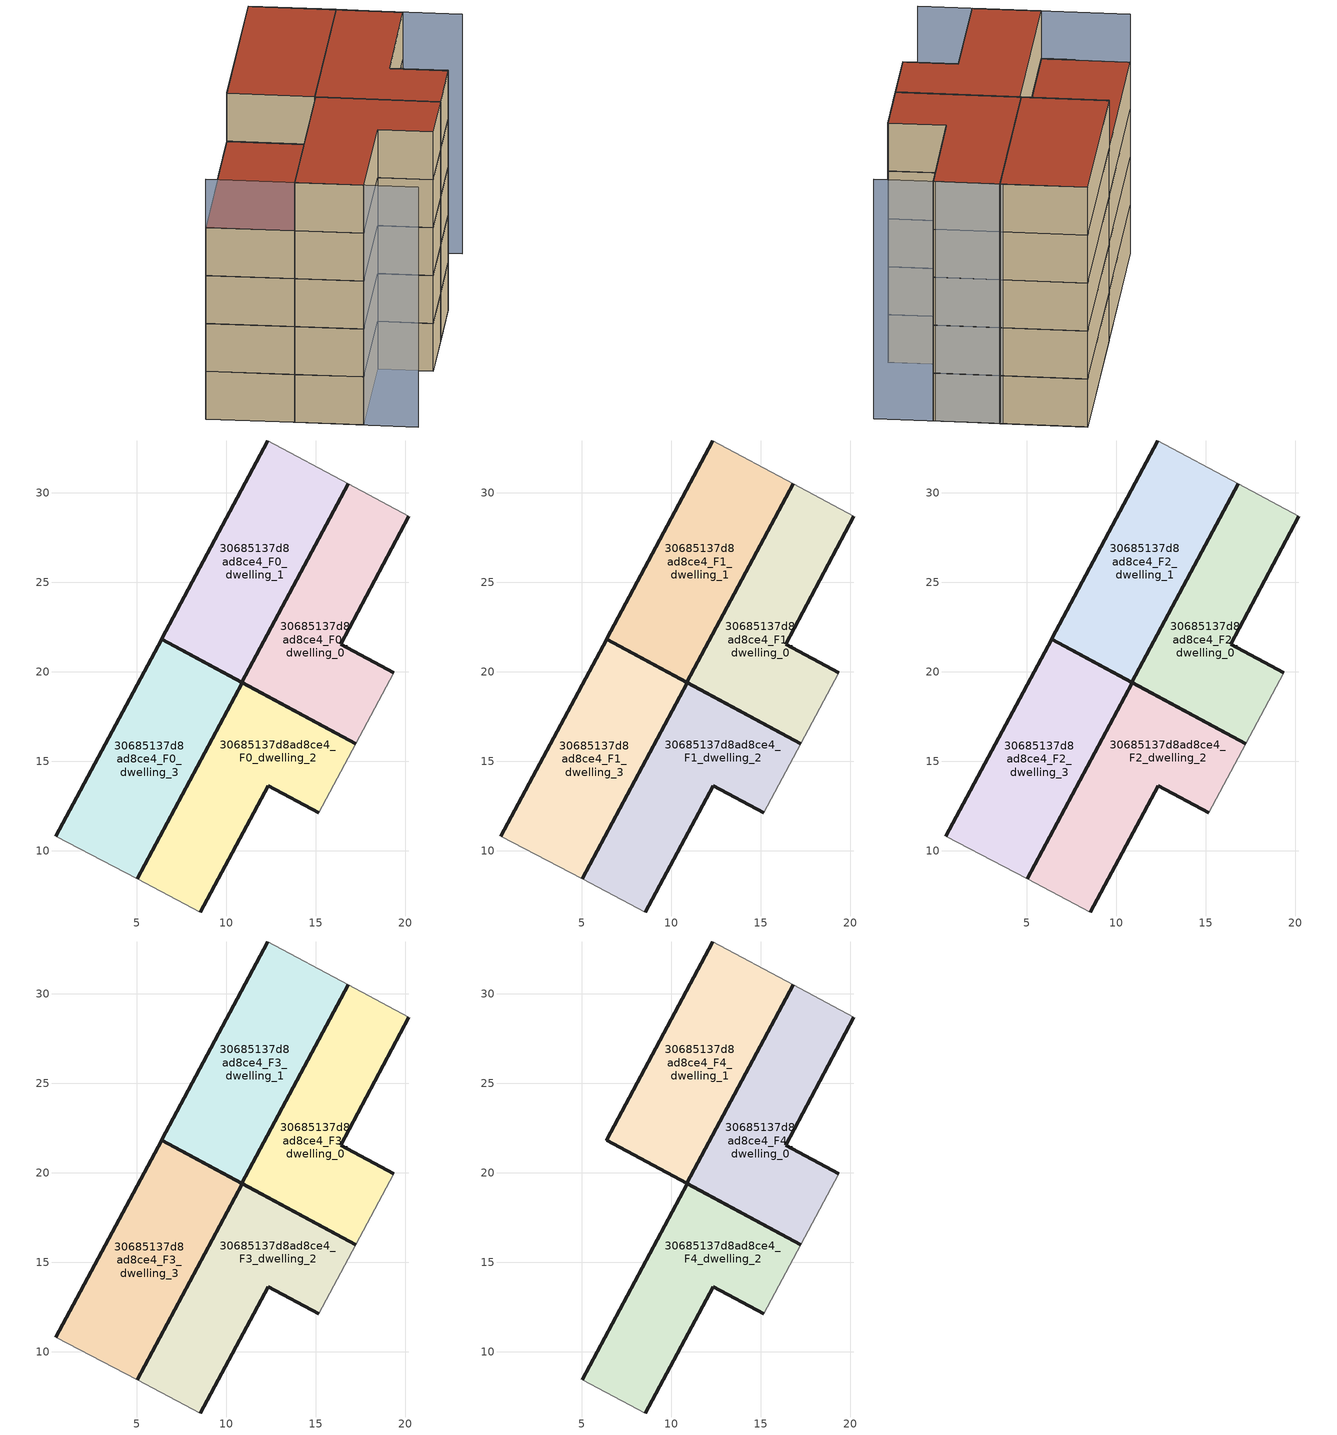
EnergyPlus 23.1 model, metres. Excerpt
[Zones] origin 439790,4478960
30685137d8ad8ce4_F0_dwelling_0
 floor ground (EU_floor_Construction): 17.24,15.99 19.37,19.96 16.4,21.54 20.19,28.68 16.8,30.5 10.86,19.42 z0
 wall outside (EU_wall_Construction): 20.19,28.68 16.4,21.54 19.37,19.96 / 17.24,15.99 10.86,19.42 16.8,30.5 z0:3
 wall adiabatic (EU_wall_Construction): 16.8,30.5 20.19,28.68 / 19.37,19.96 17.24,15.99 z0:3
30685137d8ad8ce4_F0_dwelling_1
 floor ground (EU_floor_Construction): 10.86,19.42 16.8,30.5 12.33,32.9 6.41,21.86 6.39,21.82 z0
 wall outside (EU_wall_Construction): 16.8,30.5 10.86,19.42 6.39,21.82 6.41,21.86 12.33,32.9 z0:3
 wall adiabatic (EU_wall_Construction): 12.33,32.9 16.8,30.5 z0:3
30685137d8ad8ce4_F0_dwelling_2
 floor ground (EU_floor_Construction): 15.17,12.13 17.24,15.99 10.9,19.4 5.01,8.45 8.56,6.59 12.35,13.64 z0
 wall outside (EU_wall_Construction): 15.17,12.13 12.35,13.64 8.56,6.59 / 5.01,8.45 10.9,19.4 17.24,15.99 z0:3
 wall adiabatic (EU_wall_Construction): 17.24,15.99 15.17,12.13 / 8.56,6.59 5.01,8.45 z0:3
30685137d8ad8ce4_F0_dwelling_3
 floor ground (EU_floor_Construction): 5.01,8.45 10.9,19.4 6.39,21.82 0.48,10.83 z0
 wall outside (EU_wall_Construction): 0.48,10.83 6.39,21.82 10.9,19.4 5.01,8.45 z0:3
 wall adiabatic (EU_wall_Construction): 5.01,8.45 0.48,10.83 z0:3
30685137d8ad8ce4_F1_dwelling_0
 floor to 30685137d8ad8ce4_F0_dwelling_0 (EU_floor_Construction): 17.24,15.99 19.37,19.96 16.4,21.54 20.19,28.68 16.8,30.5 10.86,19.42 z3
 wall outside (EU_wall_Construction): 20.19,28.68 16.4,21.54 19.37,19.96 / 17.24,15.99 10.86,19.42 16.8,30.5 z3:6
 wall adiabatic (EU_wall_Construction): 16.8,30.5 20.19,28.68 / 19.37,19.96 17.24,15.99 z3:6
30685137d8ad8ce4_F1_dwelling_1
 floor to 30685137d8ad8ce4_F0_dwelling_1 (EU_floor_Construction): 10.86,19.42 16.8,30.5 12.33,32.9 6.41,21.86 6.39,21.82 z3
 wall outside (EU_wall_Construction): 16.8,30.5 10.86,19.42 6.39,21.82 6.41,21.86 12.33,32.9 z3:6
 wall adiabatic (EU_wall_Construction): 12.33,32.9 16.8,30.5 z3:6
30685137d8ad8ce4_F1_dwelling_2
 floor to 30685137d8ad8ce4_F0_dwelling_2 (EU_floor_Construction): 15.17,12.13 17.24,15.99 10.9,19.4 5.01,8.45 8.56,6.59 12.35,13.64 z3
 wall outside (EU_wall_Construction): 15.17,12.13 12.35,13.64 8.56,6.59 / 5.01,8.45 10.9,19.4 17.24,15.99 z3:6
 wall adiabatic (EU_wall_Construction): 17.24,15.99 15.17,12.13 / 8.56,6.59 5.01,8.45 z3:6
30685137d8ad8ce4_F1_dwelling_3
 floor to 30685137d8ad8ce4_F0_dwelling_3 (EU_floor_Construction): 5.01,8.45 10.9,19.4 6.39,21.82 0.48,10.83 z3
 wall outside (EU_wall_Construction): 0.48,10.83 6.39,21.82 10.9,19.4 5.01,8.45 z3:6
 wall adiabatic (EU_wall_Construction): 5.01,8.45 0.48,10.83 z3:6
30685137d8ad8ce4_F2_dwelling_0
 floor to 30685137d8ad8ce4_F1_dwelling_0 (EU_floor_Construction): 17.24,15.99 19.37,19.96 16.4,21.54 20.19,28.68 16.8,30.5 10.86,19.42 z6
 wall outside (EU_wall_Construction): 20.19,28.68 16.4,21.54 19.37,19.96 / 17.24,15.99 10.86,19.42 16.8,30.5 z6:9
 wall adiabatic (EU_wall_Construction): 16.8,30.5 20.19,28.68 / 19.37,19.96 17.24,15.99 z6:9
30685137d8ad8ce4_F2_dwelling_1
 floor to 30685137d8ad8ce4_F1_dwelling_1 (EU_floor_Construction): 10.86,19.42 16.8,30.5 12.33,32.9 6.41,21.86 6.39,21.82 z6
 wall outside (EU_wall_Construction): 16.8,30.5 10.86,19.42 6.39,21.82 6.41,21.86 12.33,32.9 z6:9
 wall adiabatic (EU_wall_Construction): 12.33,32.9 16.8,30.5 z6:9
30685137d8ad8ce4_F2_dwelling_2
 floor to 30685137d8ad8ce4_F1_dwelling_2 (EU_floor_Construction): 15.17,12.13 17.24,15.99 10.9,19.4 5.01,8.45 8.56,6.59 12.35,13.64 z6
 wall outside (EU_wall_Construction): 15.17,12.13 12.35,13.64 8.56,6.59 / 5.01,8.45 10.9,19.4 17.24,15.99 z6:9
 wall adiabatic (EU_wall_Construction): 17.24,15.99 15.17,12.13 / 8.56,6.59 5.01,8.45 z6:9
30685137d8ad8ce4_F2_dwelling_3
 floor to 30685137d8ad8ce4_F1_dwelling_3 (EU_floor_Construction): 5.01,8.45 10.9,19.4 6.39,21.82 0.48,10.83 z6
 wall outside (EU_wall_Construction): 0.48,10.83 6.39,21.82 10.9,19.4 5.01,8.45 z6:9
 wall adiabatic (EU_wall_Construction): 5.01,8.45 0.48,10.83 z6:9
30685137d8ad8ce4_F3_dwelling_0
 floor to 30685137d8ad8ce4_F2_dwelling_0 (EU_floor_Construction): 17.24,15.99 19.37,19.96 16.4,21.54 20.19,28.68 16.8,30.5 10.86,19.42 z9
 wall outside (EU_wall_Construction): 20.19,28.68 16.4,21.54 19.37,19.96 / 17.24,15.99 10.86,19.42 16.8,30.5 z9:12
 wall adiabatic (EU_wall_Construction): 16.8,30.5 20.19,28.68 / 19.37,19.96 17.24,15.99 z9:12
30685137d8ad8ce4_F3_dwelling_1
 floor to 30685137d8ad8ce4_F2_dwelling_1 (EU_floor_Construction): 10.86,19.42 16.8,30.5 12.33,32.9 6.41,21.86 6.39,21.82 z9
 wall outside (EU_wall_Construction): 16.8,30.5 10.86,19.42 6.39,21.82 6.41,21.86 12.33,32.9 z9:12
 wall adiabatic (EU_wall_Construction): 12.33,32.9 16.8,30.5 z9:12
30685137d8ad8ce4_F3_dwelling_2
 floor to 30685137d8ad8ce4_F2_dwelling_2 (EU_floor_Construction): 15.17,12.13 17.24,15.99 10.9,19.4 5.01,8.45 8.56,6.59 12.35,13.64 z9
 wall outside (EU_wall_Construction): 15.17,12.13 12.35,13.64 8.56,6.59 / 5.01,8.45 10.9,19.4 17.24,15.99 z9:12
 wall adiabatic (EU_wall_Construction): 17.24,15.99 15.17,12.13 / 8.56,6.59 5.01,8.45 z9:12
30685137d8ad8ce4_F3_dwelling_3
 floor to 30685137d8ad8ce4_F2_dwelling_3 (EU_floor_Construction): 5.01,8.45 10.9,19.4 6.39,21.82 0.48,10.83 z9
 wall outside (EU_wall_Construction): 0.48,10.83 6.39,21.82 10.9,19.4 5.01,8.45 z9:12
 wall adiabatic (EU_wall_Construction): 5.01,8.45 0.48,10.83 z9:12
 roof outside (EU_roof_Construction): 10.9,19.4 5.01,8.45 0.48,10.83 6.39,21.82 z12
30685137d8ad8ce4_F4_dwelling_0
 floor to 30685137d8ad8ce4_F3_dwelling_0 (EU_floor_Construction): 17.24,15.99 19.37,19.96 16.4,21.54 20.19,28.68 16.8,30.5 10.86,19.42 z12
 wall outside (EU_wall_Construction): 20.19,28.68 16.4,21.54 19.37,19.96 / 17.24,15.99 10.86,19.42 16.8,30.5 z12:15
 wall adiabatic (EU_wall_Construction): 16.8,30.5 20.19,28.68 / 19.37,19.96 17.24,15.99 z12:15
 roof outside (EU_roof_Construction): 20.19,28.68 16.4,21.54 19.37,19.96 17.24,15.99 10.86,19.42 16.8,30.5 z15
30685137d8ad8ce4_F4_dwelling_1
 floor to 30685137d8ad8ce4_F3_dwelling_1 (EU_floor_Construction): 10.86,19.42 16.8,30.5 12.33,32.9 6.41,21.86 6.39,21.82 z12
 wall outside (EU_wall_Construction): 16.8,30.5 10.86,19.42 6.39,21.82 6.41,21.86 12.33,32.9 z12:15
 wall adiabatic (EU_wall_Construction): 12.33,32.9 16.8,30.5 z12:15
 roof outside (EU_roof_Construction): 16.8,30.5 10.86,19.42 6.39,21.82 6.41,21.86 12.33,32.9 z15
30685137d8ad8ce4_F4_dwelling_2
 floor to 30685137d8ad8ce4_F3_dwelling_2 (EU_floor_Construction): 15.17,12.13 17.24,15.99 10.9,19.4 5.01,8.45 8.56,6.59 12.35,13.64 z12
 wall outside (EU_wall_Construction): 5.01,8.45 10.9,19.4 17.24,15.99 / 15.17,12.13 12.35,13.64 8.56,6.59 z12:15
 wall adiabatic (EU_wall_Construction): 17.24,15.99 15.17,12.13 / 8.56,6.59 5.01,8.45 z12:15
 roof outside (EU_roof_Construction): 17.24,15.99 15.17,12.13 12.35,13.64 8.56,6.59 5.01,8.45 10.9,19.4 z15
shading: 0.51,10.9 11.33,5.1 / 23.22,27.06 12.33,32.9 z0:15
[Building]
EU S2 Campaign: North Axis=0; Terrain=City; Solar Distribution=FullExterior
[Site:Location]
Madrid: Latitude=40.5; Longitude=-3.5; Time Zone=1; Elevation=609
[SizingPeriod:WeatherFileDays]
AnnualSizingPeriod: Begin Month=1; Begin Day of Month=1; End Month=12; End Day of Month=31; Day of Week for Start Day=Monday; Use Weather File Daylight Saving Period=No; Use Weather File Rain and Snow Indicators=No
[MATERIAL]
EU_InternalMass_Material: Roughness=MediumRough; Thickness=0.1; Conductivity=1; Density=1800; Specific Heat=900; Thermal Absorptance=0.9; Solar Absorptance=0.7; Visible Absorptance=0.7
[MATERIAL:NOMASS] Roughness=MediumRough; Thermal Absorptance=0.9; Solar Absorptance=0.7; Visible Absorptance=0.7
Name | Thermal Resistance
EU_wall_NoMass | 0.459673
EU_roof_NoMass | 0.495815
EU_floor_NoMass | 0.788942
[CONSTRUCTION]
EU_wall_Construction: EU_wall_NoMass
EU_roof_Construction: EU_roof_NoMass
EU_floor_Construction: EU_floor_NoMass
EU_InternalMass_Construction: EU_InternalMass_Material
[ZONE] Type=1; Multiplier=1; Ceiling Height=autocalculate; Floor Area=autocalculate; Part of Total Floor Area=Yes
Name | Volume
30685137d8ad8ce4_F0_dwelling_0; 30685137d8ad8ce4_F0_dwelling_3 | 191.297
30685137d8ad8ce4_F1_dwelling_0; 30685137d8ad8ce4_F2_dwelling_0; 30685137d8ad8ce4_F3_dwelling_0; 30685137d8ad8ce4_F4_dwelling_0 | 191.295
30685137d8ad8ce4_F0_dwelling_1 | 191.338
30685137d8ad8ce4_F1_dwelling_1; 30685137d8ad8ce4_F2_dwelling_1; 30685137d8ad8ce4_F3_dwelling_1; 30685137d8ad8ce4_F4_dwelling_1 | 191.337
30685137d8ad8ce4_F0_dwelling_2 | 191.311
30685137d8ad8ce4_F1_dwelling_2; 30685137d8ad8ce4_F2_dwelling_2; 30685137d8ad8ce4_F3_dwelling_2; 30685137d8ad8ce4_F4_dwelling_2 | 191.31
30685137d8ad8ce4_F1_dwelling_3; 30685137d8ad8ce4_F2_dwelling_3; 30685137d8ad8ce4_F3_dwelling_3 | 191.296
[INTERNALMASS] Construction=EU_InternalMass_Construction
Name | Zone or ZoneList | Surface Area
30685137d8ad8ce4_F0_dwelling_0_EU_InternalMass | 30685137d8ad8ce4_F0_dwelling_0 | 63.7653
30685137d8ad8ce4_F0_dwelling_1_EU_InternalMass | 30685137d8ad8ce4_F0_dwelling_1 | 63.7791
30685137d8ad8ce4_F0_dwelling_2_EU_InternalMass | 30685137d8ad8ce4_F0_dwelling_2 | 63.7703
30685137d8ad8ce4_F0_dwelling_3_EU_InternalMass | 30685137d8ad8ce4_F0_dwelling_3 | 63.7653
30685137d8ad8ce4_F1_dwelling_0_EU_InternalMass | 30685137d8ad8ce4_F1_dwelling_0 | 63.7653
30685137d8ad8ce4_F1_dwelling_1_EU_InternalMass | 30685137d8ad8ce4_F1_dwelling_1 | 63.7791
30685137d8ad8ce4_F1_dwelling_2_EU_InternalMass | 30685137d8ad8ce4_F1_dwelling_2 | 63.7703
30685137d8ad8ce4_F1_dwelling_3_EU_InternalMass | 30685137d8ad8ce4_F1_dwelling_3 | 63.7653
30685137d8ad8ce4_F2_dwelling_0_EU_InternalMass | 30685137d8ad8ce4_F2_dwelling_0 | 63.7653
30685137d8ad8ce4_F2_dwelling_1_EU_InternalMass | 30685137d8ad8ce4_F2_dwelling_1 | 63.7791
30685137d8ad8ce4_F2_dwelling_2_EU_InternalMass | 30685137d8ad8ce4_F2_dwelling_2 | 63.7703
30685137d8ad8ce4_F2_dwelling_3_EU_InternalMass | 30685137d8ad8ce4_F2_dwelling_3 | 63.7653
30685137d8ad8ce4_F3_dwelling_0_EU_InternalMass | 30685137d8ad8ce4_F3_dwelling_0 | 63.7653
30685137d8ad8ce4_F3_dwelling_1_EU_InternalMass | 30685137d8ad8ce4_F3_dwelling_1 | 63.7791
30685137d8ad8ce4_F3_dwelling_2_EU_InternalMass | 30685137d8ad8ce4_F3_dwelling_2 | 63.7703
30685137d8ad8ce4_F3_dwelling_3_EU_InternalMass | 30685137d8ad8ce4_F3_dwelling_3 | 63.7653
30685137d8ad8ce4_F4_dwelling_0_EU_InternalMass | 30685137d8ad8ce4_F4_dwelling_0 | 63.7653
30685137d8ad8ce4_F4_dwelling_1_EU_InternalMass | 30685137d8ad8ce4_F4_dwelling_1 | 63.7791
30685137d8ad8ce4_F4_dwelling_2_EU_InternalMass | 30685137d8ad8ce4_F4_dwelling_2 | 127.538
[OTHEREQUIPMENT] Fuel Type=Electricity; Design Level Calculation Method=Watts/Area; Power per Zone Floor Area=1; Fraction Latent=0; Fraction Radiant=0; Fraction Lost=0; Carbon Dioxide Generation Rate=0; EndUse Subcategory=EU_Step8_InternalGains
Name | Zone or ZoneList or Space or SpaceList | Schedule
EU_Step8_InternalGain_30685137d8ad8ce4_F0_dwelling_0_f000 | 30685137d8ad8ce4_F0_dwelling_0 | EU_Step8_GainSchedule_30685137d8ad8ce4_F0_dwelling_0_f000
EU_Step8_InternalGain_30685137d8ad8ce4_F0_dwelling_1_f000 | 30685137d8ad8ce4_F0_dwelling_1 | EU_Step8_GainSchedule_30685137d8ad8ce4_F0_dwelling_1_f000
EU_Step8_InternalGain_30685137d8ad8ce4_F0_dwelling_2_f000 | 30685137d8ad8ce4_F0_dwelling_2 | EU_Step8_GainSchedule_30685137d8ad8ce4_F0_dwelling_2_f000
EU_Step8_InternalGain_30685137d8ad8ce4_F0_dwelling_3_f000 | 30685137d8ad8ce4_F0_dwelling_3 | EU_Step8_GainSchedule_30685137d8ad8ce4_F0_dwelling_3_f000
EU_Step8_InternalGain_30685137d8ad8ce4_F1_dwelling_0_f000 | 30685137d8ad8ce4_F1_dwelling_0 | EU_Step8_GainSchedule_30685137d8ad8ce4_F1_dwelling_0_f000
EU_Step8_InternalGain_30685137d8ad8ce4_F1_dwelling_1_f000 | 30685137d8ad8ce4_F1_dwelling_1 | EU_Step8_GainSchedule_30685137d8ad8ce4_F1_dwelling_1_f000
EU_Step8_InternalGain_30685137d8ad8ce4_F1_dwelling_2_f000 | 30685137d8ad8ce4_F1_dwelling_2 | EU_Step8_GainSchedule_30685137d8ad8ce4_F1_dwelling_2_f000
EU_Step8_InternalGain_30685137d8ad8ce4_F1_dwelling_3_f000 | 30685137d8ad8ce4_F1_dwelling_3 | EU_Step8_GainSchedule_30685137d8ad8ce4_F1_dwelling_3_f000
EU_Step8_InternalGain_30685137d8ad8ce4_F2_dwelling_0_f000 | 30685137d8ad8ce4_F2_dwelling_0 | EU_Step8_GainSchedule_30685137d8ad8ce4_F2_dwelling_0_f000
EU_Step8_InternalGain_30685137d8ad8ce4_F2_dwelling_1_f000 | 30685137d8ad8ce4_F2_dwelling_1 | EU_Step8_GainSchedule_30685137d8ad8ce4_F2_dwelling_1_f000
EU_Step8_InternalGain_30685137d8ad8ce4_F2_dwelling_2_f000 | 30685137d8ad8ce4_F2_dwelling_2 | EU_Step8_GainSchedule_30685137d8ad8ce4_F2_dwelling_2_f000
EU_Step8_InternalGain_30685137d8ad8ce4_F2_dwelling_3_f000 | 30685137d8ad8ce4_F2_dwelling_3 | EU_Step8_GainSchedule_30685137d8ad8ce4_F2_dwelling_3_f000
EU_Step8_InternalGain_30685137d8ad8ce4_F3_dwelling_0_f000 | 30685137d8ad8ce4_F3_dwelling_0 | EU_Step8_GainSchedule_30685137d8ad8ce4_F3_dwelling_0_f000
EU_Step8_InternalGain_30685137d8ad8ce4_F3_dwelling_1_f000 | 30685137d8ad8ce4_F3_dwelling_1 | EU_Step8_GainSchedule_30685137d8ad8ce4_F3_dwelling_1_f000
EU_Step8_InternalGain_30685137d8ad8ce4_F3_dwelling_2_f000 | 30685137d8ad8ce4_F3_dwelling_2 | EU_Step8_GainSchedule_30685137d8ad8ce4_F3_dwelling_2_f000
EU_Step8_InternalGain_30685137d8ad8ce4_F3_dwelling_3_f000 | 30685137d8ad8ce4_F3_dwelling_3 | EU_Step8_GainSchedule_30685137d8ad8ce4_F3_dwelling_3_f000
EU_Step8_InternalGain_30685137d8ad8ce4_F4_dwelling_0_f000 | 30685137d8ad8ce4_F4_dwelling_0 | EU_Step8_GainSchedule_30685137d8ad8ce4_F4_dwelling_0_f000
EU_Step8_InternalGain_30685137d8ad8ce4_F4_dwelling_1_f000 | 30685137d8ad8ce4_F4_dwelling_1 | EU_Step8_GainSchedule_30685137d8ad8ce4_F4_dwelling_1_f000
EU_Step8_InternalGain_30685137d8ad8ce4_F4_dwelling_2_f000 | 30685137d8ad8ce4_F4_dwelling_2 | EU_Step8_GainSchedule_30685137d8ad8ce4_F4_dwelling_2_f000
[ZONEVENTILATION:DESIGNFLOWRATE] Schedule=EU_AlwaysOn; Design Flow Rate Calculation Method=AirChanges/Hour; Air Changes per Hour=0.719161; Ventilation Type=Natural; Fan Pressure Rise=0; Fan Total Efficiency=1; Constant Term Coefficient=1; Temperature Term Coefficient=0; Velocity Term Coefficient=0; Velocity Squared Term Coefficient=0; Minimum Indoor Temperature=-100; Maximum Indoor Temperature=100; Delta Temperature=-100; Minimum Outdoor Temperature=-100; Maximum Outdoor Temperature=100; Maximum Wind Speed=40
Name | Zone or ZoneList or Space or SpaceList
EU_ConstantAir_30685137d8ad8ce4_F0_dwelling_0 | 30685137d8ad8ce4_F0_dwelling_0
EU_ConstantAir_30685137d8ad8ce4_F0_dwelling_1 | 30685137d8ad8ce4_F0_dwelling_1
EU_ConstantAir_30685137d8ad8ce4_F0_dwelling_2 | 30685137d8ad8ce4_F0_dwelling_2
EU_ConstantAir_30685137d8ad8ce4_F0_dwelling_3 | 30685137d8ad8ce4_F0_dwelling_3
EU_ConstantAir_30685137d8ad8ce4_F1_dwelling_0 | 30685137d8ad8ce4_F1_dwelling_0
EU_ConstantAir_30685137d8ad8ce4_F1_dwelling_1 | 30685137d8ad8ce4_F1_dwelling_1
EU_ConstantAir_30685137d8ad8ce4_F1_dwelling_2 | 30685137d8ad8ce4_F1_dwelling_2
EU_ConstantAir_30685137d8ad8ce4_F1_dwelling_3 | 30685137d8ad8ce4_F1_dwelling_3
EU_ConstantAir_30685137d8ad8ce4_F2_dwelling_0 | 30685137d8ad8ce4_F2_dwelling_0
EU_ConstantAir_30685137d8ad8ce4_F2_dwelling_1 | 30685137d8ad8ce4_F2_dwelling_1
EU_ConstantAir_30685137d8ad8ce4_F2_dwelling_2 | 30685137d8ad8ce4_F2_dwelling_2
EU_ConstantAir_30685137d8ad8ce4_F2_dwelling_3 | 30685137d8ad8ce4_F2_dwelling_3
EU_ConstantAir_30685137d8ad8ce4_F3_dwelling_0 | 30685137d8ad8ce4_F3_dwelling_0
EU_ConstantAir_30685137d8ad8ce4_F3_dwelling_1 | 30685137d8ad8ce4_F3_dwelling_1
EU_ConstantAir_30685137d8ad8ce4_F3_dwelling_2 | 30685137d8ad8ce4_F3_dwelling_2
EU_ConstantAir_30685137d8ad8ce4_F3_dwelling_3 | 30685137d8ad8ce4_F3_dwelling_3
EU_ConstantAir_30685137d8ad8ce4_F4_dwelling_0 | 30685137d8ad8ce4_F4_dwelling_0
EU_ConstantAir_30685137d8ad8ce4_F4_dwelling_1 | 30685137d8ad8ce4_F4_dwelling_1
EU_ConstantAir_30685137d8ad8ce4_F4_dwelling_2 | 30685137d8ad8ce4_F4_dwelling_2
[HVACTEMPLATE:THERMOSTAT] Constant Heating Setpoint=20; Constant Cooling Setpoint=50
EU_HeatOnly_30685137d8ad8ce4_F0_dwelling_0; EU_HeatOnly_30685137d8ad8ce4_F0_dwelling_1; EU_HeatOnly_30685137d8ad8ce4_F0_dwelling_2; EU_HeatOnly_30685137d8ad8ce4_F0_dwelling_3; EU_HeatOnly_30685137d8ad8ce4_F1_dwelling_0; EU_HeatOnly_30685137d8ad8ce4_F1_dwelling_1; EU_HeatOnly_30685137d8ad8ce4_F1_dwelling_2; EU_HeatOnly_30685137d8ad8ce4_F1_dwelling_3; EU_HeatOnly_30685137d8ad8ce4_F2_dwelling_0; EU_HeatOnly_30685137d8ad8ce4_F2_dwelling_1; EU_HeatOnly_30685137d8ad8ce4_F2_dwelling_2; EU_HeatOnly_30685137d8ad8ce4_F2_dwelling_3; EU_HeatOnly_30685137d8ad8ce4_F3_dwelling_0; EU_HeatOnly_30685137d8ad8ce4_F3_dwelling_1; EU_HeatOnly_30685137d8ad8ce4_F3_dwelling_2; EU_HeatOnly_30685137d8ad8ce4_F3_dwelling_3; EU_HeatOnly_30685137d8ad8ce4_F4_dwelling_0; EU_HeatOnly_30685137d8ad8ce4_F4_dwelling_1; EU_HeatOnly_30685137d8ad8ce4_F4_dwelling_2
[HVACTEMPLATE:ZONE:IDEALLOADSAIRSYSTEM] System Availability Schedule=EU_AlwaysOn; Maximum Heating Supply Air Temperature=50; Minimum Cooling Supply Air Temperature=13; Maximum Heating Supply Air Humidity Ratio=0.0156; Minimum Cooling Supply Air Humidity Ratio=0.0077; Heating Limit=NoLimit; Cooling Limit=NoLimit; Heating Availability Schedule=EU_AlwaysOn; Cooling Availability Schedule=EU_CoolingOff; Dehumidification Control Type=ConstantSensibleHeatRatio; Cooling Sensible Heat Ratio=0.7; Dehumidification Setpoint=60; Humidification Control Type=None; Humidification Setpoint=30; Outdoor Air Method=None; Outdoor Air Flow Rate per Person=0.00944; Outdoor Air Flow Rate per Zone Floor Area=0; Outdoor Air Flow Rate per Zone=0; Demand Controlled Ventilation Type=None; Outdoor Air Economizer Type=NoEconomizer; Heat Recovery Type=None; Sensible Heat Recovery Effectiveness=0.7; Latent Heat Recovery Effectiveness=0.65
Name | Template Thermostat
30685137d8ad8ce4_F0_dwelling_0 | EU_HeatOnly_30685137d8ad8ce4_F0_dwelling_0
30685137d8ad8ce4_F0_dwelling_1 | EU_HeatOnly_30685137d8ad8ce4_F0_dwelling_1
30685137d8ad8ce4_F0_dwelling_2 | EU_HeatOnly_30685137d8ad8ce4_F0_dwelling_2
30685137d8ad8ce4_F0_dwelling_3 | EU_HeatOnly_30685137d8ad8ce4_F0_dwelling_3
30685137d8ad8ce4_F1_dwelling_0 | EU_HeatOnly_30685137d8ad8ce4_F1_dwelling_0
30685137d8ad8ce4_F1_dwelling_1 | EU_HeatOnly_30685137d8ad8ce4_F1_dwelling_1
30685137d8ad8ce4_F1_dwelling_2 | EU_HeatOnly_30685137d8ad8ce4_F1_dwelling_2
30685137d8ad8ce4_F1_dwelling_3 | EU_HeatOnly_30685137d8ad8ce4_F1_dwelling_3
30685137d8ad8ce4_F2_dwelling_0 | EU_HeatOnly_30685137d8ad8ce4_F2_dwelling_0
30685137d8ad8ce4_F2_dwelling_1 | EU_HeatOnly_30685137d8ad8ce4_F2_dwelling_1
30685137d8ad8ce4_F2_dwelling_2 | EU_HeatOnly_30685137d8ad8ce4_F2_dwelling_2
30685137d8ad8ce4_F2_dwelling_3 | EU_HeatOnly_30685137d8ad8ce4_F2_dwelling_3
30685137d8ad8ce4_F3_dwelling_0 | EU_HeatOnly_30685137d8ad8ce4_F3_dwelling_0
30685137d8ad8ce4_F3_dwelling_1 | EU_HeatOnly_30685137d8ad8ce4_F3_dwelling_1
30685137d8ad8ce4_F3_dwelling_2 | EU_HeatOnly_30685137d8ad8ce4_F3_dwelling_2
30685137d8ad8ce4_F3_dwelling_3 | EU_HeatOnly_30685137d8ad8ce4_F3_dwelling_3
30685137d8ad8ce4_F4_dwelling_0 | EU_HeatOnly_30685137d8ad8ce4_F4_dwelling_0
30685137d8ad8ce4_F4_dwelling_1 | EU_HeatOnly_30685137d8ad8ce4_F4_dwelling_1
30685137d8ad8ce4_F4_dwelling_2 | EU_HeatOnly_30685137d8ad8ce4_F4_dwelling_2
[SIZING:ZONE] Zone Cooling Design Supply Air Temperature Input Method=SupplyAirTemperature; Zone Cooling Design Supply Air Temperature=13; Zone Heating Design Supply Air Temperature Input Method=SupplyAirTemperature; Zone Heating Design Supply Air Temperature=50; Zone Cooling Design Supply Air Humidity Ratio=0.008; Zone Heating Design Supply Air Humidity Ratio=0.008; Cooling Design Air Flow Method=DesignDay; Cooling Design Air Flow Rate=0; Cooling Minimum Air Flow per Zone Floor Area=0.000762; Cooling Minimum Air Flow=0; Cooling Minimum Air Flow Fraction=0.2; Heating Design Air Flow Method=DesignDay; Heating Design Air Flow Rate=0; Heating Maximum Air Flow per Zone Floor Area=0.002032; Heating Maximum Air Flow=0.141576; Heating Maximum Air Flow Fraction=0.3; Account for Dedicated Outdoor Air System=No; Dedicated Outdoor Air System Control Strategy=NeutralSupplyAir; Dedicated Outdoor Air Low Setpoint Temperature for Design=autosize; Dedicated Outdoor Air High Setpoint Temperature for Design=autosize; Zone Load Sizing Method=Sensible Load Only No Latent Load; Zone Latent Cooling Design Supply Air Humidity Ratio Input Method=HumidityRatioDifference; Zone Cooling Design Supply Air Humidity Ratio Difference=0.005; Zone Latent Heating Design Supply Air Humidity Ratio Input Method=HumidityRatioDifference; Zone Humidification Design Supply Air Humidity Ratio Difference=0.005
30685137d8ad8ce4_F0_dwelling_0; 30685137d8ad8ce4_F0_dwelling_1; 30685137d8ad8ce4_F0_dwelling_2; 30685137d8ad8ce4_F0_dwelling_3; 30685137d8ad8ce4_F1_dwelling_0; 30685137d8ad8ce4_F1_dwelling_1; 30685137d8ad8ce4_F1_dwelling_2; 30685137d8ad8ce4_F1_dwelling_3; 30685137d8ad8ce4_F2_dwelling_0; 30685137d8ad8ce4_F2_dwelling_1; 30685137d8ad8ce4_F2_dwelling_2; 30685137d8ad8ce4_F2_dwelling_3; 30685137d8ad8ce4_F3_dwelling_0; 30685137d8ad8ce4_F3_dwelling_1; 30685137d8ad8ce4_F3_dwelling_2; 30685137d8ad8ce4_F3_dwelling_3; 30685137d8ad8ce4_F4_dwelling_0; 30685137d8ad8ce4_F4_dwelling_1; 30685137d8ad8ce4_F4_dwelling_2
[SCHEDULE:CONSTANT]
Name | Hourly Value
EU_AlwaysOn | 1
EU_CoolingOff | 0
[SCHEDULE:FILE] Column Number=1; Rows to Skip at Top=0; Number of Hours of Data=8760; Column Separator=Comma; Interpolate to Timestep=No; Minutes per Item=60; Adjust Schedule for Daylight Savings=Yes
Name | File
EU_Step8_GainSchedule_30685137d8ad8ce4_F0_dwelling_0_f000 | ../../schedules/30685137d8ad8ce4/30685137d8ad8ce4_F0_dwelling_0_f000_gain.csv
EU_Step8_GainSchedule_30685137d8ad8ce4_F0_dwelling_1_f000 | ../../schedules/30685137d8ad8ce4/30685137d8ad8ce4_F0_dwelling_1_f000_gain.csv
EU_Step8_GainSchedule_30685137d8ad8ce4_F0_dwelling_2_f000 | ../../schedules/30685137d8ad8ce4/30685137d8ad8ce4_F0_dwelling_2_f000_gain.csv
EU_Step8_GainSchedule_30685137d8ad8ce4_F0_dwelling_3_f000 | ../../schedules/30685137d8ad8ce4/30685137d8ad8ce4_F0_dwelling_3_f000_gain.csv
EU_Step8_GainSchedule_30685137d8ad8ce4_F1_dwelling_0_f000 | ../../schedules/30685137d8ad8ce4/30685137d8ad8ce4_F1_dwelling_0_f000_gain.csv
EU_Step8_GainSchedule_30685137d8ad8ce4_F1_dwelling_1_f000 | ../../schedules/30685137d8ad8ce4/30685137d8ad8ce4_F1_dwelling_1_f000_gain.csv
EU_Step8_GainSchedule_30685137d8ad8ce4_F1_dwelling_2_f000 | ../../schedules/30685137d8ad8ce4/30685137d8ad8ce4_F1_dwelling_2_f000_gain.csv
EU_Step8_GainSchedule_30685137d8ad8ce4_F1_dwelling_3_f000 | ../../schedules/30685137d8ad8ce4/30685137d8ad8ce4_F1_dwelling_3_f000_gain.csv
EU_Step8_GainSchedule_30685137d8ad8ce4_F2_dwelling_0_f000 | ../../schedules/30685137d8ad8ce4/30685137d8ad8ce4_F2_dwelling_0_f000_gain.csv
EU_Step8_GainSchedule_30685137d8ad8ce4_F2_dwelling_1_f000 | ../../schedules/30685137d8ad8ce4/30685137d8ad8ce4_F2_dwelling_1_f000_gain.csv
EU_Step8_GainSchedule_30685137d8ad8ce4_F2_dwelling_2_f000 | ../../schedules/30685137d8ad8ce4/30685137d8ad8ce4_F2_dwelling_2_f000_gain.csv
EU_Step8_GainSchedule_30685137d8ad8ce4_F2_dwelling_3_f000 | ../../schedules/30685137d8ad8ce4/30685137d8ad8ce4_F2_dwelling_3_f000_gain.csv
EU_Step8_GainSchedule_30685137d8ad8ce4_F3_dwelling_0_f000 | ../../schedules/30685137d8ad8ce4/30685137d8ad8ce4_F3_dwelling_0_f000_gain.csv
EU_Step8_GainSchedule_30685137d8ad8ce4_F3_dwelling_1_f000 | ../../schedules/30685137d8ad8ce4/30685137d8ad8ce4_F3_dwelling_1_f000_gain.csv
EU_Step8_GainSchedule_30685137d8ad8ce4_F3_dwelling_2_f000 | ../../schedules/30685137d8ad8ce4/30685137d8ad8ce4_F3_dwelling_2_f000_gain.csv
EU_Step8_GainSchedule_30685137d8ad8ce4_F3_dwelling_3_f000 | ../../schedules/30685137d8ad8ce4/30685137d8ad8ce4_F3_dwelling_3_f000_gain.csv
EU_Step8_GainSchedule_30685137d8ad8ce4_F4_dwelling_0_f000 | ../../schedules/30685137d8ad8ce4/30685137d8ad8ce4_F4_dwelling_0_f000_gain.csv
EU_Step8_GainSchedule_30685137d8ad8ce4_F4_dwelling_1_f000 | ../../schedules/30685137d8ad8ce4/30685137d8ad8ce4_F4_dwelling_1_f000_gain.csv
EU_Step8_GainSchedule_30685137d8ad8ce4_F4_dwelling_2_f000 | ../../schedules/30685137d8ad8ce4/30685137d8ad8ce4_F4_dwelling_2_f000_gain.csv
